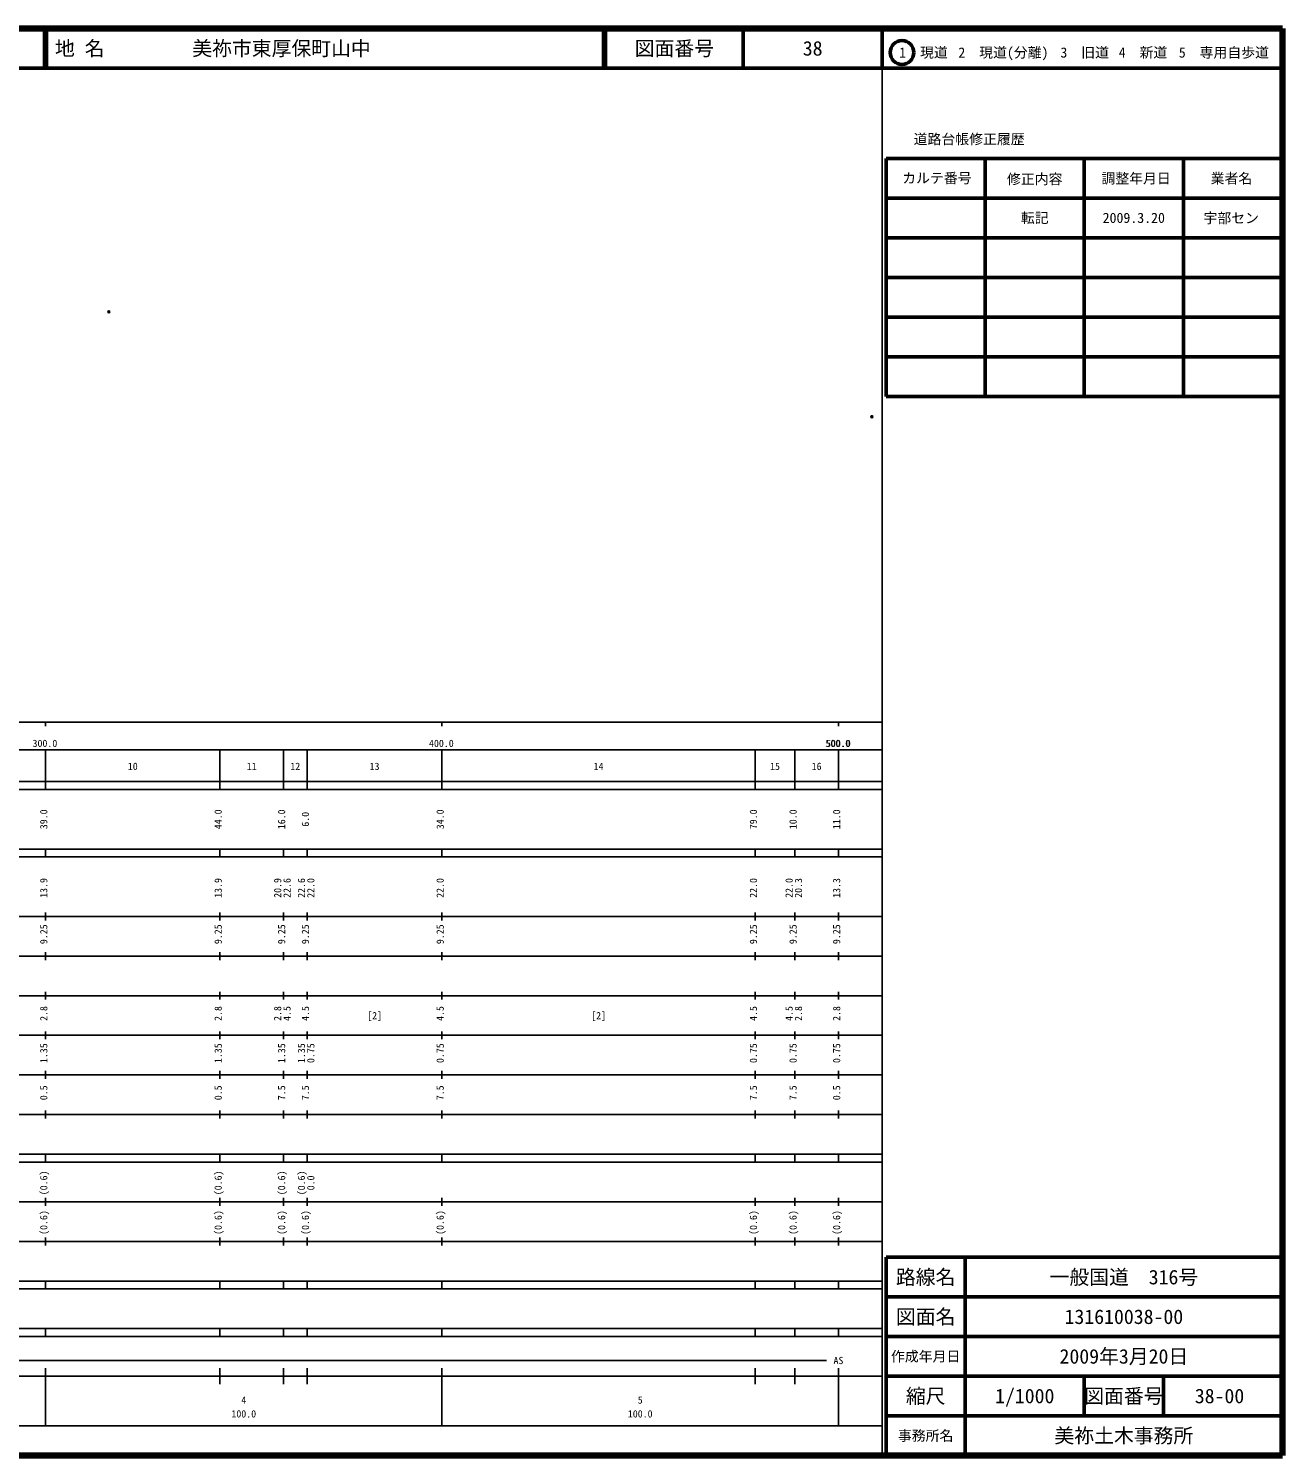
# Model space of a CAD drawing. Units: millimetres on the paper. Extents: x 40 to 680, y 20 to 380.
# Drawn here: x 363.7 to 680, y 20 to 380 of the extents above; entities that cross this region are included whole.
import ezdxf
from ezdxf.enums import TextEntityAlignment as Align

# ---------------------------------------------------------------- set-up
doc = ezdxf.new("R2010")
doc.units = ezdxf.units.MM
doc.header["$PDMODE"] = 32
doc.header["$PDSIZE"] = 0.5
doc.layers.add('M-OTRS', color=6, linetype='Continuous')
doc.layers.add('M-TTL-TXT', color=7, linetype='Continuous')
for name, color, linetype, lineweight in [('M-TTL', 2, 'Continuous', 140), ('M-TTL-BAND', 7, 'Continuous', 25), ('M-TTL-FRAM', 2, 'Continuous', 50), ('M-TTL-LINE', 7, 'Continuous', 50)]:
    doc.layers.add(name, color=color, linetype=linetype, lineweight=lineweight)
doc.styles.add('ＭＳ ゴシック', font='')
doc.styles.get('ＭＳ ゴシック').set_extended_font_data('MS Gothic')

msp = doc.modelspace()

# ---------------------------------------------------------------- linework, layer by layer
at = {"layer": 'M-OTRS'}
for p in [(383.982, 308.549), (576.452, 282.073)]:
    msp.add_point(p, dxfattribs=at)
at = {"layer": 'M-TTL'}
for p, q in [((680, 380), (40, 380)), ((680, 20), (680, 380)), ((40, 20), (680, 20))]:
    msp.add_line(p, q, dxfattribs=at)
at = {"layer": 'M-TTL-BAND'}
for p, q in [((579, 20), (579, 370)), ((40, 205), (579, 205)), ((368, 205), (368, 204)), ((468, 205), (468, 204)), ((568, 205), (568, 204)), ((68, 198), (579, 198)), ((368, 188), (368, 198)), ((412, 188), (412, 198)), ((428, 188), (428, 198)), ((434, 188), (434, 198)), ((468, 188), (468, 198)), ((547, 188), (547, 198)), ((557, 188), (557, 198)), ((568, 188), (568, 198)), ((40, 190), (579, 190)), ((40, 188), (579, 188)), ((40, 173), (579, 173)), ((368, 171), (368, 173)), ((412, 171), (412, 173)), ((428, 171), (428, 173)), ((434, 171), (434, 173)), ((468, 171), (468, 173)), ((547, 171), (547, 173)), ((557, 171), (557, 173)), ((568, 171), (568, 173)), ((40, 171), (579, 171)), ((40, 156), (579, 156)), ((368, 155), (368, 157)), ((412, 155), (412, 157)), ((428, 155), (428, 157)), ((434, 155), (434, 157)), ((468, 155), (468, 157)), ((547, 155), (547, 157)), ((557, 155), (557, 157)), ((568, 155), (568, 157)), ((46, 146), (579, 146)), ((368, 145), (368, 147)), ((412, 145), (412, 147)), ((428, 145), (428, 147)), ((434, 145), (434, 147)), ((468, 145), (468, 147)), ((547, 145), (547, 147)), ((557, 145), (557, 147)), ((568, 145), (568, 147)), ((368, 135), (368, 137)), ((412, 135), (412, 137)), ((428, 135), (428, 137)), ((434, 135), (434, 137)), ((468, 135), (468, 137)), ((547, 135), (547, 137)), ((557, 135), (557, 137)), ((568, 135), (568, 137)), ((52, 136), (579, 136)), ((46, 126), (579, 126)), ((368, 125), (368, 127)), ((412, 125), (412, 127)), ((428, 125), (428, 127)), ((434, 125), (434, 127)), ((468, 125), (468, 127)), ((547, 125), (547, 127)), ((557, 125), (557, 127)), ((568, 125), (568, 127)), ((52, 116), (579, 116)), ((368, 115), (368, 117)), ((412, 115), (412, 117)), ((428, 115), (428, 117)), ((434, 115), (434, 117)), ((468, 115), (468, 117)), ((547, 115), (547, 117)), ((557, 115), (557, 117)), ((568, 115), (568, 117)), ((46, 106), (579, 106)), ((368, 105), (368, 107)), ((412, 105), (412, 107)), ((428, 105), (428, 107)), ((434, 105), (434, 107)), ((468, 105), (468, 107)), ((547, 105), (547, 107)), ((557, 105), (557, 107)), ((568, 105), (568, 107)), ((40, 96), (579, 96)), ((40, 94), (579, 94)), ((368, 94), (368, 96)), ((412, 94), (412, 96)), ((428, 94), (428, 96)), ((434, 94), (434, 96)), ((468, 94), (468, 96)), ((547, 94), (547, 96)), ((557, 94), (557, 96)), ((568, 94), (568, 96)), ((49, 84), (579, 84)), ((368, 83), (368, 85)), ((412, 83), (412, 85)), ((428, 83), (428, 85)), ((434, 83), (434, 85)), ((468, 83), (468, 85)), ((547, 83), (547, 85)), ((557, 83), (557, 85)), ((568, 83), (568, 85)), ((40, 74), (579, 74)), ((368, 73), (368, 75)), ((412, 73), (412, 75)), ((428, 73), (428, 75)), ((434, 73), (434, 75)), ((468, 73), (468, 75)), ((547, 73), (547, 75)), ((557, 73), (557, 75)), ((568, 73), (568, 75)), ((40, 64), (579, 64)), ((40, 62), (579, 62)), ((368, 62), (368, 64)), ((412, 62), (412, 64)), ((428, 62), (428, 64)), ((434, 62), (434, 64)), ((468, 62), (468, 64)), ((547, 62), (547, 64)), ((557, 62), (557, 64)), ((568, 62), (568, 64)), ((40, 52), (579, 52)), ((368, 50), (368, 52)), ((412, 50), (412, 52)), ((428, 50), (428, 52)), ((434, 50), (434, 52)), ((468, 50), (468, 52)), ((547, 50), (547, 52)), ((557, 50), (557, 52)), ((568, 50), (568, 52)), ((40, 50), (579, 50)), ((71, 44), (565, 44)), ((40, 40), (579, 40)), ((368, 27.5), (368, 42)), ((412, 38), (412, 42)), ((428, 38), (428, 42)), ((434, 38), (434, 42)), ((468, 27.5), (468, 42)), ((547, 38), (547, 42)), ((557, 38), (557, 42)), ((568, 27.5), (568, 42)), ((68, 27.5), (579, 27.5))]:
    msp.add_line(p, q, dxfattribs=at)
at = {"layer": 'M-TTL-FRAM'}
for p, q in [((580, 347.197), (580, 287.197)), ((580, 347.197), (680, 347.197)), ((580, 287.197), (680, 287.197)), ((680, 70), (580, 70)), ((580, 70), (580, 20))]:
    msp.add_line(p, q, dxfattribs=at)
at = {"layer": 'M-TTL-LINE'}
for p, q in [((367.75, 380), (367.75, 370)), ((368.25, 380), (368.25, 370)), ((508.747, 380), (508.747, 370)), ((509.247, 380), (509.247, 370)), ((543.997, 380), (543.997, 370)), ((579, 380), (579, 370)), ((40, 370), (680, 370)), ((605, 347.197), (605, 287.197)), ((630, 347.197), (630, 287.197)), ((655, 347.197), (655, 287.197)), ((580, 337.197), (680, 337.197)), ((580, 327.197), (680, 327.197)), ((580, 317.197), (680, 317.197)), ((580, 307.197), (680, 307.197)), ((580, 297.197), (680, 297.197)), ((600, 70), (600, 20)), ((680, 60), (580, 60)), ((680, 50), (580, 50)), ((680, 40), (580, 40)), ((630, 40), (630, 30)), ((650, 40), (650, 30)), ((680, 30), (580, 30))]:
    msp.add_line(p, q, dxfattribs=at)
msp.add_circle((584.031, 373.958), 3, dxfattribs=at)

# ---------------------------------------------------------------- texts
at = {"layer": 'M-TTL-BAND', "style": 'ＭＳ ゴシック'}
for s, p in [('300.0', (367.844, 198.195)), ('400.0', (467.844, 198.195)), ('500.0', (567.844, 198.195)), ('500.0', (568, 198.195)), ('10', (390, 192.405)), ('11', (420, 192.405)), ('12', (431, 192.405)), ('13', (451, 192.405)), ('14', (507.5, 192.405)), ('15', (552, 192.405)), ('16', (562.5, 192.405)), ('[2]', (451, 129.5)), ('[2]', (507.5, 129.5)), ('AS', (568, 42.5)), ('4', (418, 32.523)), ('5', (518, 32.523)), ('100.0', (418, 29.033)), ('100.0', (518, 29.033))]:
    msp.add_text(s, height=1.833, dxfattribs=at).set_placement(p, align=Align.BOTTOM_CENTER)
for s, p in [('39.0', (369, 180.5)), ('44.0', (413, 180.5)), ('16.0', (429, 180.5)), ('6.0', (435, 180.5)), ('34.0', (469, 180.5)), ('79.0', (548, 180.5)), ('10.0', (558, 180.5)), ('11.0', (569, 180.5)), ('13.9', (369, 163.174)), ('13.9', (413, 163.174)), ('20.9', (428, 163.174)), ('22.6', (430.37, 163.174)), ('22.6', (434, 163.174)), ('22.0', (436.37, 163.174)), ('22.0', (469, 163.174)), ('22.0', (548, 163.174)), ('22.0', (557, 163.174)), ('20.3', (559.37, 163.174)), ('13.3', (569, 163.174)), ('9.25', (369, 151.5)), ('9.25', (413, 151.5)), ('9.25', (429, 151.5)), ('9.25', (435, 151.5)), ('9.25', (469, 151.5)), ('9.25', (548, 151.5)), ('9.25', (558, 151.5)), ('9.25', (569, 151.5)), ('2.8', (369, 131.5)), ('2.8', (413, 131.5)), ('2.8', (428, 131.5)), ('4.5', (430.37, 131.5)), ('4.5', (435, 131.5)), ('4.5', (469, 131.5)), ('4.5', (548, 131.5)), ('4.5', (557, 131.5)), ('2.8', (559.37, 131.5)), ('2.8', (569, 131.5)), ('1.35', (369, 121.5)), ('1.35', (413, 121.5)), ('1.35', (429, 121.5)), ('1.35', (434, 121.5)), ('0.75', (436.37, 121.5)), ('0.75', (469, 121.5)), ('0.75', (548, 121.5)), ('0.75', (558, 121.5)), ('0.75', (569, 121.5)), ('0.5', (369, 111.5)), ('0.5', (413, 111.5)), ('7.5', (429, 111.5)), ('7.5', (435, 111.5)), ('7.5', (469, 111.5)), ('7.5', (548, 111.5)), ('7.5', (558, 111.5)), ('0.5', (569, 111.5)), ('(0.6)', (369, 88.764)), ('(0.6)', (413, 88.764)), ('(0.6)', (429, 88.764)), ('(0.6)', (434, 88.764)), ('0.0', (436.37, 88.764)), ('(0.6)', (369, 78.764)), ('(0.6)', (413, 78.764)), ('(0.6)', (429, 78.764)), ('(0.6)', (435, 78.764)), ('(0.6)', (469, 78.764)), ('(0.6)', (548, 78.764)), ('(0.6)', (558, 78.764)), ('(0.6)', (569, 78.764))]:
    msp.add_text(s, height=1.833, rotation=90, dxfattribs=at).set_placement(p, align=Align.BOTTOM_CENTER)
at = {"layer": 'M-TTL-TXT', "style": 'ＭＳ ゴシック'}
for s, p in [('地 名', (370.38, 375)), ('美祢市東厚保町山中', (405.024, 375))]:
    msp.add_text(s, height=3.666, dxfattribs=at).set_placement(p, align=Align.MIDDLE_LEFT)
for s, height, p in [('図面番号', 3.666, (526.622, 375)), ('38', 3.666, (561.497, 375)), ('1\u3000現道', 2.566, (589.448, 373.958)), ('2\u3000現道(分離)', 2.566, (609.619, 373.958)), ('3\u3000旧道', 2.566, (630.121, 373.958)), ('4\u3000新道', 2.566, (644.824, 373.958)), ('5\u3000専用自歩道', 2.566, (665.228, 373.958)), ('道路台帳修正履歴', 2.566, (600.968, 352.113)), ('カルテ番号', 2.566, (592.839, 342.277)), ('修正内容', 2.566, (617.509, 342.023)), ('調整年月日', 2.566, (643.089, 342.197)), ('業者名', 2.566, (667.134, 342.197)), ('転記', 2.566, (617.5, 332.245)), ('2009.3.20', 2.566, (642.5, 332.245)), ('宇部セン', 2.566, (667.077, 332.189)), ('路線名', 3.666, (590, 65)), ('路線名', 3.666, (590, 65)), ('一般国道\u3000316号', 3.666, (640, 65)), ('図面名', 3.666, (590, 55)), ('図面名', 3.666, (590, 55)), ('131610038-00', 3.666, (640, 55)), ('2009年3月20日', 3.666, (640, 45)), ('作成年月日', 2.566, (590, 45)), ('作成年月日', 2.566, (590, 45)), ('縮尺', 3.666, (590, 35)), ('縮尺', 3.666, (590, 35)), ('1/1000', 3.666, (615, 35)), ('図面番号', 3.666, (640, 35)), ('図面番号', 3.666, (640, 35)), ('38-00', 3.666, (664.125, 35)), ('事務所名', 2.566, (590, 25)), ('事務所名', 2.566, (590, 25)), ('美祢土木事務所', 3.666, (640, 25))]:
    msp.add_text(s, height=height, dxfattribs=at).set_placement(p, align=Align.MIDDLE_CENTER)

doc.saveas('drawing.dxf')
